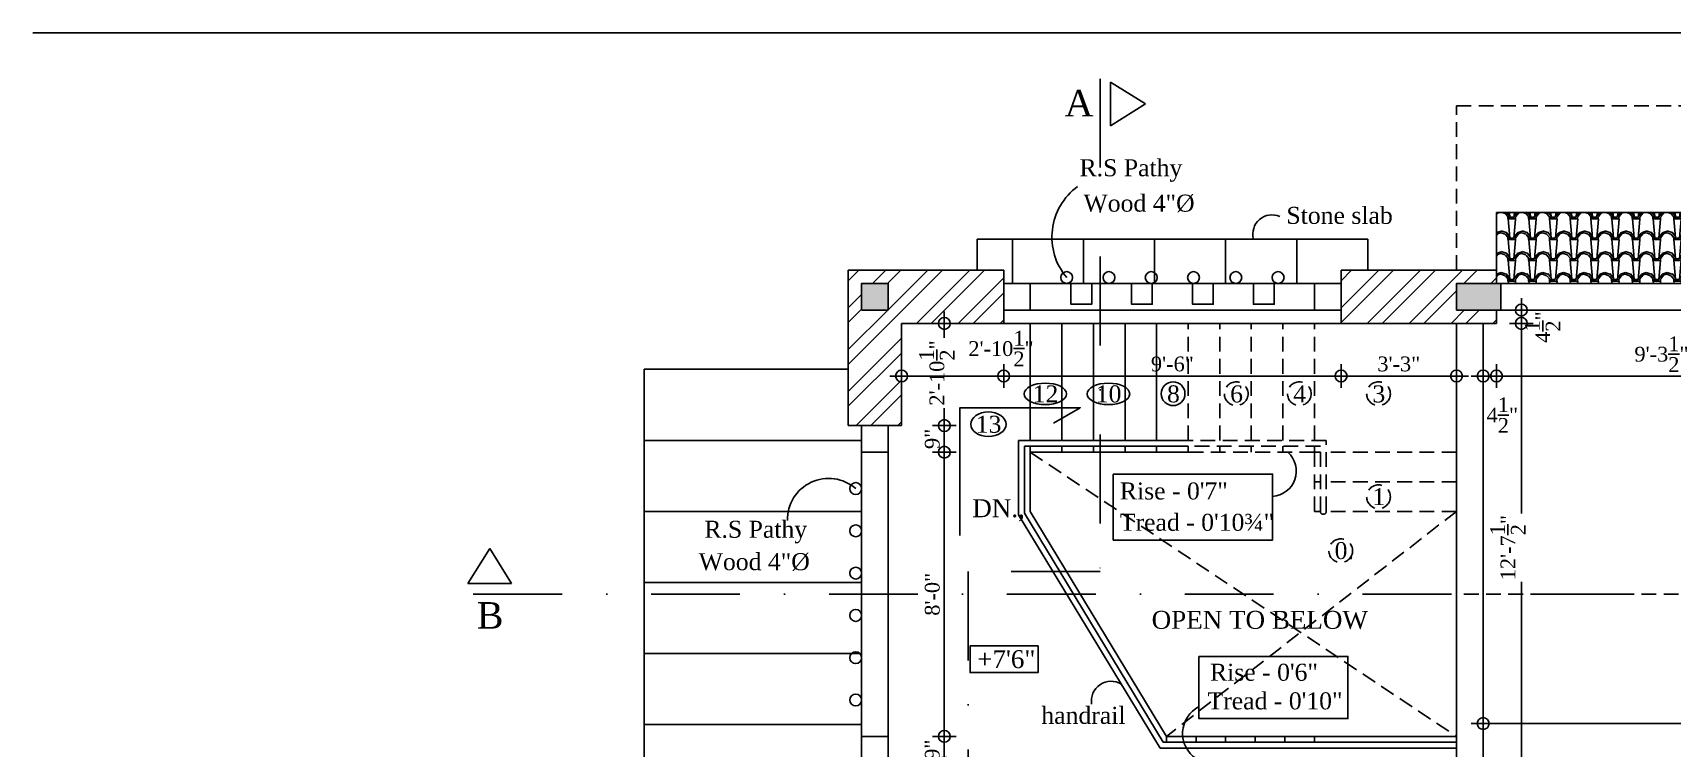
# Model space of a CAD drawing. Extents: x 7848 to 13228, y -2245 to 213.
# Drawn here: x 9982 to 10536, y -1325 to -1083 of the extents above; entities that cross this region are included whole.
import ezdxf
from ezdxf.enums import TextEntityAlignment as Align

# ---------------------------------------------------------------- set-up
doc = ezdxf.new("R2010")
doc.units = 0
doc.header["$LTSCALE"] = 20
doc.header["$MEASUREMENT"] = 0
doc.header["$PDMODE"] = 34
doc.header["$PDSIZE"] = 5
doc.linetypes.add('DASHDOT', pattern=[1, 0.5, -0.25, 0, -0.25])
doc.linetypes.add('HIDDEN', pattern=[0.375, 0.25, -0.125])
doc.layers.get('0').update_dxf_attribs({"linetype": 'CONTINUOUS'})
doc.layers.get('Defpoints').update_dxf_attribs({"linetype": 'CONTINUOUS'})
for name, color, linetype in [('border', 230, 'CONTINUOUS'), ('column', 31, 'CONTINUOUS'), ('DETTEXT', 7, 'CONTINUOUS'), ('DIMLINE', 254, 'CONTINUOUS'), ('handrail', 1, 'CONTINUOUS'), ('HATCH', 252, 'CONTINUOUS'), ('kalkaal', 7, 'CONTINUOUS'), ('Roof lilne', 31, 'CONTINUOUS'), ('Secline', 13, 'CONTINUOUS'), ('Stone', 8, 'CONTINUOUS'), ('text', 2, 'CONTINUOUS'), ('TILE', 22, 'CONTINUOUS'), ('wall', 13, 'CONTINUOUS'), ('WOOD', 7, 'CONTINUOUS')]:
    doc.layers.add(name, color=color, linetype=linetype)
doc.styles.add('style3', font='times_1.ttf')
doc.styles.add('style5', font='times_1.ttf')
doc.dimstyles.new('arch61', dxfattribs={"dimscale": 0, "dimtxt": 5, "dimasz": 2, "dimexe": 0.18, "dimexo": 0.0625, "dimgap": 1.5, "dimtad": 1, "dimzin": 3, "dimdsep": 46, "dimlunit": 4, "dimtxsty": 'style3', "dimblk": 'BLK', "dimcen": 0, "dimse1": 1, "dimse2": 1, "dimclrd": 256, "dimclrt": 3, "dimazin": 0, "dimtfac": 1, "dimtix": 1, "dimtmove": 2, "dimatfit": 3, "dimldrblk": 'NONE', "dimfxl": 0.18, "dimtolj": 1, "dimtzin": 0, "dimlwd": -1, "dimarcsym": 0})

# ---------------------------------------------------------------- blocks, each defined once
blk = doc.blocks.new('BLK')
for q in [(-2, 0), (0, 2), (0, -2), (2, 0)]:
    blk.add_line((0, 0), q)
blk.add_circle((0, 0), 1)
blk = doc.blocks.new('*D326')
at = {"layer": 'Defpoints', "color": 0}
for p in [(10271.05, -1321.09), (10271.05, -1330.09), (10289.99, -1330.09)]:
    blk.add_point(p, dxfattribs=at)
at = {"layer": 'DIMLINE'}
blk.add_line((10289.99, -1323.09), (10289.99, -1328.09), dxfattribs=at)
at = {"layer": 'DIMLINE', "xscale": 2, "yscale": 2, "zscale": 2}
for p, rotation in [((10289.99, -1321.09), 90), ((10289.99, -1330.09), 270)]:
    blk.add_blockref('BLK', p, dxfattribs=dict(at, rotation=rotation))
at = {"layer": 'DIMLINE', "color": 3, "insert": (10285.94, -1325.59), "char_height": 5, "attachment_point": 5, "rotation": 90, "style": 'style3'}
blk.add_mtext('\\A1;9"', dxfattribs=at)
blk = doc.blocks.new('_None')
blk = doc.blocks.new('*D327')
at = {"layer": 'Defpoints', "color": 0}
for p in [(10271.05, -1225.09), (10289.99, -1225.09), (10271.05, -1321.09)]:
    blk.add_point(p, dxfattribs=at)
at = {"layer": 'DIMLINE'}
blk.add_line((10289.99, -1319.09), (10289.99, -1227.09), dxfattribs=at)
at = {"layer": 'DIMLINE', "xscale": 2, "yscale": 2, "zscale": 2}
for p, rotation in [((10289.99, -1225.09), 90), ((10289.99, -1321.09), 270)]:
    blk.add_blockref('BLK', p, dxfattribs=dict(at, rotation=rotation))
at = {"layer": 'DIMLINE', "color": 3, "insert": (10285.95, -1273.09), "char_height": 5, "attachment_point": 5, "rotation": 90, "style": 'style3'}
blk.add_mtext('\\A1;8\'-0"', dxfattribs=at)
blk = doc.blocks.new('*D328')
at = {"layer": 'Defpoints', "color": 0}
for p in [(10275.55, -1181.59), (10289.99, -1181.59), (10275.55, -1216.09)]:
    blk.add_point(p, dxfattribs=at)
at = {"layer": 'DIMLINE'}
for p, q in [((10289.99, -1183.59), (10289.99, -1186.48)), ((10289.99, -1214.09), (10289.99, -1210.2))]:
    blk.add_line(p, q, dxfattribs=at)
at = {"layer": 'DIMLINE', "xscale": 2, "yscale": 2, "zscale": 2}
for p, rotation in [((10289.99, -1181.59), 90), ((10289.99, -1216.09), 270)]:
    blk.add_blockref('BLK', p, dxfattribs=dict(at, rotation=rotation))
at = {"layer": 'DIMLINE', "color": 3, "insert": (10287.48, -1198.34), "char_height": 5, "attachment_point": 5, "rotation": 90, "style": 'style3'}
blk.add_mtext('\\A1;2\'-10{\\H1.000000x;\\S1/2;}"', dxfattribs=at)
blk = doc.blocks.new('*D329')
at = {"layer": 'Defpoints', "color": 0}
for p in [(10271.05, -1216.09), (10289.99, -1216.09), (10271.05, -1225.09)]:
    blk.add_point(p, dxfattribs=at)
at = {"layer": 'DIMLINE'}
blk.add_line((10289.99, -1223.09), (10289.99, -1218.09), dxfattribs=at)
at = {"layer": 'DIMLINE', "xscale": 2, "yscale": 2, "zscale": 2}
for p, rotation in [((10289.99, -1216.09), 90), ((10289.99, -1225.09), 270)]:
    blk.add_blockref('BLK', p, dxfattribs=dict(at, rotation=rotation))
at = {"layer": 'DIMLINE', "color": 3, "insert": (10285.94, -1220.59), "char_height": 5, "attachment_point": 5, "rotation": 90, "style": 'style3'}
blk.add_mtext('\\A1;9"', dxfattribs=at)
blk = doc.blocks.new('*D330')
at = {"layer": 'Defpoints', "color": 0}
for p in [(10275.55, -1181.59), (10310.05, -1181.59), (10275.55, -1199.36)]:
    blk.add_point(p, dxfattribs=at)
at = {"layer": 'DIMLINE'}
blk.add_line((10308.05, -1199.36), (10277.55, -1199.36), dxfattribs=at)
at = {"layer": 'DIMLINE', "xscale": 2, "yscale": 2, "zscale": 2, "rotation": 180}
blk.add_blockref('BLK', (10275.55, -1199.36), dxfattribs=at)
at = {"layer": 'DIMLINE', "xscale": 2, "yscale": 2, "zscale": 2}
blk.add_blockref('BLK', (10310.05, -1199.36), dxfattribs=at)
at = {"layer": 'DIMLINE', "color": 3, "insert": (10309.14, -1190.09), "char_height": 5, "attachment_point": 5, "style": 'style3'}
blk.add_mtext('\\A1;2\'-10{\\H1.000000x;\\S1/2;}"', dxfattribs=at)
blk = doc.blocks.new('*D331')
at = {"layer": 'Defpoints', "color": 0}
for p in [(10310.05, -1181.59), (10424.05, -1181.59), (10424.05, -1199.36)]:
    blk.add_point(p, dxfattribs=at)
at = {"layer": 'DIMLINE'}
blk.add_line((10312.05, -1199.36), (10422.05, -1199.36), dxfattribs=at)
at = {"layer": 'DIMLINE', "xscale": 2, "yscale": 2, "zscale": 2, "rotation": 180}
blk.add_blockref('BLK', (10310.05, -1199.36), dxfattribs=at)
at = {"layer": 'DIMLINE', "xscale": 2, "yscale": 2, "zscale": 2}
blk.add_blockref('BLK', (10424.05, -1199.36), dxfattribs=at)
at = {"layer": 'DIMLINE', "color": 3, "insert": (10367.05, -1195.31), "char_height": 5, "attachment_point": 5, "style": 'style3'}
blk.add_mtext('\\A1;9\'-6"', dxfattribs=at)
blk = doc.blocks.new('*D332')
at = {"layer": 'Defpoints', "color": 0}
for p in [(10424.05, -1181.59), (10463.05, -1181.59), (10463.05, -1199.36)]:
    blk.add_point(p, dxfattribs=at)
at = {"layer": 'DIMLINE'}
blk.add_line((10426.05, -1199.36), (10461.05, -1199.36), dxfattribs=at)
at = {"layer": 'DIMLINE', "xscale": 2, "yscale": 2, "zscale": 2, "rotation": 180}
blk.add_blockref('BLK', (10424.05, -1199.36), dxfattribs=at)
at = {"layer": 'DIMLINE', "xscale": 2, "yscale": 2, "zscale": 2}
blk.add_blockref('BLK', (10463.05, -1199.36), dxfattribs=at)
at = {"layer": 'DIMLINE', "color": 3, "insert": (10443.55, -1195.31), "char_height": 5, "attachment_point": 5, "style": 'style3'}
blk.add_mtext('\\A1;3\'-3"', dxfattribs=at)
blk = doc.blocks.new('*D333')
at = {"layer": 'Defpoints', "color": 0}
for p in [(10476.55, -1177.09), (10588.05, -1177.09), (10588.05, -1199.36)]:
    blk.add_point(p, dxfattribs=at)
at = {"layer": 'DIMLINE'}
blk.add_line((10478.55, -1199.36), (10586.05, -1199.36), dxfattribs=at)
at = {"layer": 'DIMLINE', "xscale": 2, "yscale": 2, "zscale": 2, "rotation": 180}
blk.add_blockref('BLK', (10476.55, -1199.36), dxfattribs=at)
at = {"layer": 'DIMLINE', "xscale": 2, "yscale": 2, "zscale": 2}
blk.add_blockref('BLK', (10588.05, -1199.36), dxfattribs=at)
at = {"layer": 'DIMLINE', "color": 3, "insert": (10532.3, -1191.98), "char_height": 5, "attachment_point": 5, "style": 'style3'}
blk.add_mtext('\\A1;9\'-3{\\H1.000000x;\\S1/2;}"', dxfattribs=at)
blk = doc.blocks.new('*D334')
at = {"layer": 'Defpoints', "color": 0}
for p in [(10472.05, -1181.59), (10476.55, -1181.59), (10472.05, -1199.36)]:
    blk.add_point(p, dxfattribs=at)
at = {"layer": 'DIMLINE'}
for p, q in [((10470.05, -1199.36), (10468.05, -1199.36)), ((10476.55, -1199.36), (10472.05, -1199.36)), ((10478.55, -1199.36), (10480.55, -1199.36))]:
    blk.add_line(p, q, dxfattribs=at)
at = {"layer": 'DIMLINE', "xscale": 2, "yscale": 2, "zscale": 2}
blk.add_blockref('BLK', (10472.05, -1199.36), dxfattribs=at)
at = {"layer": 'DIMLINE', "xscale": 2, "yscale": 2, "zscale": 2, "rotation": 180}
blk.add_blockref('BLK', (10476.55, -1199.36), dxfattribs=at)
at = {"layer": 'DIMLINE', "color": 3, "insert": (10478.54, -1212.55), "char_height": 5, "attachment_point": 5, "style": 'style3'}
blk.add_mtext('\\A1;4{\\H1.000000x;\\S1/2;}"', dxfattribs=at)
blk = doc.blocks.new('*D352')
at = {"layer": 'Defpoints', "color": 0}
for p in [(10472.05, -1181.59), (10484.96, -1181.59), (10472.05, -1333.09)]:
    blk.add_point(p, dxfattribs=at)
at = {"layer": 'DIMLINE'}
for p, q in [((10484.96, -1183.59), (10484.96, -1245.83)), ((10484.96, -1331.09), (10484.96, -1268.84))]:
    blk.add_line(p, q, dxfattribs=at)
at = {"layer": 'DIMLINE', "xscale": 2, "yscale": 2, "zscale": 2}
for p, rotation in [((10484.96, -1181.59), 90), ((10484.96, -1333.09), 270)]:
    blk.add_blockref('BLK', p, dxfattribs=dict(at, rotation=rotation))
at = {"layer": 'DIMLINE', "color": 3, "insert": (10480.42, -1257.34), "char_height": 5, "attachment_point": 5, "rotation": 90, "style": 'style3'}
blk.add_mtext('\\A1;12\'-7{\\H1.000000x;\\S1/2;}"', dxfattribs=at)
blk = doc.blocks.new('*D353')
at = {"layer": 'Defpoints', "color": 0}
for p in [(10476.55, -1177.09), (10476.55, -1181.59), (10484.96, -1181.59)]:
    blk.add_point(p, dxfattribs=at)
at = {"layer": 'DIMLINE'}
for p, q in [((10484.96, -1175.09), (10484.96, -1173.09)), ((10484.96, -1177.09), (10484.96, -1181.59)), ((10484.96, -1183.59), (10484.96, -1185.59))]:
    blk.add_line(p, q, dxfattribs=at)
at = {"layer": 'DIMLINE', "xscale": 2, "yscale": 2, "zscale": 2}
for p, rotation in [((10484.96, -1177.09), 270), ((10484.96, -1181.59), 90)]:
    blk.add_blockref('BLK', p, dxfattribs=dict(at, rotation=rotation))
at = {"layer": 'DIMLINE', "color": 3, "insert": (10492.17, -1182.83), "char_height": 5, "attachment_point": 5, "rotation": 90, "style": 'style3'}
blk.add_mtext('\\A1;4{\\H1.000000x;\\S1/2;}"', dxfattribs=at)
blk = doc.blocks.new('*D392')
at = {"layer": 'Defpoints', "color": 0}
for p in [(10472.05, -1285.4), (10851.55, -1285.4), (10851.55, -1316.75)]:
    blk.add_point(p, dxfattribs=at)
at = {"layer": 'DIMLINE'}
blk.add_line((10474.05, -1316.75), (10849.55, -1316.75), dxfattribs=at)
at = {"layer": 'DIMLINE', "xscale": 2, "yscale": 2, "zscale": 2, "rotation": 180}
blk.add_blockref('BLK', (10472.05, -1316.75), dxfattribs=at)
at = {"layer": 'DIMLINE', "xscale": 2, "yscale": 2, "zscale": 2}
blk.add_blockref('BLK', (10851.55, -1316.75), dxfattribs=at)
at = {"layer": 'DIMLINE', "color": 3, "insert": (10661.8, -1309.38), "char_height": 5, "attachment_point": 5, "style": 'style3'}
blk.add_mtext('\\A1;31\'-7{\\H1.000000x;\\S1/2;}"', dxfattribs=at)

msp = doc.modelspace()

# ---------------------------------------------------------------- hatches: boundary and pattern name
at = {"layer": 'HATCH'}
for points in [[(10271.047, -1168.087), (10262.047, -1168.087), (10262.047, -1177.087), (10271.047, -1177.087)], [(10478.047, -1177.087), (10478.047, -1168.087), (10463.047, -1168.087), (10463.047, -1177.087)]]:
    msp.add_hatch(color=8, dxfattribs=at).paths.add_polyline_path(points)
at = {"layer": 'Stone', "ltscale": 5}
h = msp.add_hatch(dxfattribs=at)
h.set_pattern_fill('STEEL', color=256, scale=80, style=0)
h.set_pattern_definition([(45, (-4888.226, -1873.82), (-7.071068, 7.071068), []), (45, (-4888.226, -1868.82), (-7.071068, 7.071068), [])])
h.paths.add_polyline_path([(10310.047, -1163.587), (10257.547, -1163.587), (10257.547, -1216.087), (10275.547, -1216.087), (10275.547, -1181.587), (10310.047, -1181.587)])
h.paths.add_polyline_path([(10271.047, -1177.087), (10262.047, -1177.087), (10262.047, -1168.087), (10271.047, -1168.087)], flags=16)
h = msp.add_hatch(dxfattribs=at)
h.set_pattern_fill('STEEL', color=256, scale=80, style=0)
h.set_pattern_definition([(45, (-4924.852, -1921.377), (-7.071068, 7.071068), []), (45, (-4924.852, -1916.377), (-7.071068, 7.071068), [])])
h.paths.add_polyline_path([(10476.547, -1181.587), (10476.547, -1177.087), (10463.047, -1177.087), (10463.047, -1168.087), (10476.547, -1168.087), (10476.547, -1163.587), (10424.047, -1163.587), (10424.047, -1181.587)])
at = {"layer": 'TILE'}
h = msp.add_hatch(dxfattribs=at)
h.set_pattern_fill('SPANTILE', color=256, scale=7, style=0)
h.set_pattern_definition([(274.9697, (-4863.61338, -404.3361), (-6.999939149, 84.0000073606), [6.464304, -155.143247]), (180, (-4863.0534, -410.776), (-7, -7), [0.56, -6.44]), (0, (-4870.0534, -411.336), (7, 7), [1.96, -5.04]), (90, (-4868.0934, -411.336), (-7, 7), [0.7, -6.3]), (270, (-4863.6134, -410.636), (7, -7), [0.7, -6.3]), (0, (-4863.6134, -411.336), (7, 7), [0.56, -6.44]), (0, (-4870.0534, -410.776), (7, 7), [1.4, -5.6]), (85.0303, (-4868.65338, -410.7761), (6.999939149, 84.0000073606), [6.464304, -155.143247]), (52.6961, (-4868.65338, -410.4261), (-90.999901229, -119.000075192), [1.848056, -182.95725]), (18.4349, (-4867.5334, -408.956), (14.00000304, 6.99998882), [1.770874, -20.365065]), (341.5651, (-4865.8534, -408.396), (-14.00000304, 6.99998882), [1.770874, -20.365065]), (307.3039, (-4864.17338, -408.9561), (90.999901229, -119.000075192), [1.848056, -182.95725]), (20.2249, (-4867.18338, -409.4461), (-76.99998085, -28.000058349), [1.417395, -140.321804]), (339.7751, (-4865.85338, -408.9561), (76.99998085, -28.000058349), [1.417395, -140.321804]), (307.4054, (-4864.52338, -409.4461), (70.000069668, -90.999947255), [1.498063, -148.308475]), (52.5946, (-4868.09338, -410.6361), (-70.000069668, -90.999947255), [1.498063, -148.308475])])
h.paths.add_polyline_path([(10588.047, -1168.087), (10588.047, -1144.087), (10476.547, -1144.087), (10476.547, -1168.087)])

# ---------------------------------------------------------------- linework, layer by layer
for p, q in [((10301.047, -1153.087), (10433.047, -1153.087)), ((10301.047, -1163.587), (10301.047, -1153.087)), ((10313.047, -1168.087), (10313.047, -1153.087)), ((10337.047, -1168.087), (10337.047, -1153.087)), ((10361.047, -1168.087), (10361.047, -1153.087)), ((10385.047, -1168.087), (10385.047, -1153.087)), ((10409.047, -1168.087), (10409.047, -1153.087)), ((10433.047, -1163.587), (10433.047, -1153.087)), ((10415.047, -1168.087), (10319.047, -1168.087)), ((10588.047, -1168.087), (10476.547, -1168.087)), ((10415.047, -1177.087), (10319.047, -1177.087)), ((10588.047, -1177.087), (10476.547, -1177.087)), ((10310.047, -1181.587), (10424.047, -1181.587)), ((10319.047, -1221.087), (10319.047, -1181.587)), ((10329.714, -1221.087), (10329.714, -1181.587)), ((10340.38, -1221.087), (10340.38, -1181.587)), ((10351.047, -1221.087), (10351.047, -1181.587)), ((10361.714, -1221.087), (10361.714, -1181.587)), ((10257.547, -1197.087), (10188.547, -1197.087)), ((10188.547, -1197.087), (10188.547, -1369.087)), ((10262.047, -1221.087), (10188.547, -1221.087)), ((10319.047, -1225.087), (10319.047, -1223.087)), ((10329.714, -1225.087), (10329.714, -1223.087)), ((10340.38, -1225.087), (10340.38, -1223.087)), ((10351.047, -1225.087), (10351.047, -1223.087)), ((10361.714, -1225.087), (10361.714, -1223.087)), ((10383.047, -1225.087), (10383.047, -1223.087)), ((10393.714, -1225.087), (10393.714, -1223.087)), ((10404.38, -1225.087), (10404.38, -1223.087)), ((10415.047, -1225.087), (10415.047, -1223.087)), ((10262.047, -1225.087), (10262.047, -1321.087)), ((10271.047, -1225.087), (10271.047, -1321.087)), ((10372.38, -1225.087), (10319.047, -1225.087)), ((10319.047, -1225.087), (10319.047, -1245.087)), ((10417.047, -1225.087), (10415.047, -1225.087)), ((10262.047, -1245.087), (10188.547, -1245.087)), ((10319.047, -1245.087), (10365.047, -1321.087)), ((10262.047, -1269.087), (10188.547, -1269.087)), ((10262.047, -1293.087), (10188.547, -1293.087)), ((10262.047, -1317.087), (10188.547, -1317.087)), ((10365.047, -1321.087), (10365.047, -1323.087)), ((10365.047, -1321.087), (10463.047, -1321.087)), ((10375.047, -1321.087), (10375.047, -1323.087)), ((10385.047, -1321.087), (10385.047, -1323.087)), ((10395.047, -1321.087), (10395.047, -1323.087)), ((10405.047, -1321.087), (10405.047, -1323.087)), ((10415.047, -1321.087), (10415.047, -1323.087))]:
    msp.add_line(p, q)
at = {"linetype": 'HIDDEN'}
for p, q in [((10372.38, -1221.087), (10372.38, -1181.587)), ((10383.047, -1221.087), (10383.047, -1181.587)), ((10393.714, -1221.087), (10393.714, -1181.587)), ((10404.38, -1221.087), (10404.38, -1181.587)), ((10415.047, -1221.087), (10415.047, -1181.587)), ((10372.38, -1225.087), (10372.38, -1223.087)), ((10415.047, -1245.087), (10415.047, -1223.087)), ((10319.047, -1225.087), (10463.047, -1321.087)), ((10415.047, -1225.087), (10372.38, -1225.087)), ((10463.047, -1225.087), (10419.047, -1225.087)), ((10417.047, -1235.087), (10415.047, -1235.087)), ((10463.047, -1235.087), (10419.047, -1235.087)), ((10463.047, -1245.087), (10365.047, -1321.087)), ((10417.047, -1245.087), (10415.047, -1245.087)), ((10463.047, -1245.087), (10419.047, -1245.087))]:
    msp.add_line(p, q, dxfattribs=at)
at = {"layer": 'border'}
msp.add_line((10974.451, -1083.414), (9982.002, -1083.414), dxfattribs=at)
at = {"layer": 'column'}
for points in [[(10271.047, -1177.087), (10262.047, -1177.087), (10262.047, -1168.087), (10271.047, -1168.087)], [(10463.047, -1177.087), (10478.047, -1177.087), (10478.047, -1168.087), (10463.047, -1168.087)]]:
    msp.add_lwpolyline(points, close=True, dxfattribs=at)
at = {"layer": 'DETTEXT'}
for points in [[(10347.057, -1232.505), (10400.877, -1232.505), (10400.877, -1254.761), (10347.057, -1254.761)], [(10376.03, -1294.064), (10426.329, -1294.064), (10426.329, -1315.099), (10376.03, -1315.099)]]:
    msp.add_lwpolyline(points, close=True, dxfattribs=at)
msp.add_circle((10367.282, -1205.337), 4.009, dxfattribs=at)
at = {"layer": 'DETTEXT', "linetype": 'HIDDEN'}
for centre in [(10388.616, -1205.337), (10409.949, -1205.337), (10436.692, -1205.337), (10436.692, -1240.152), (10423.927, -1258.378)]:
    msp.add_circle(centre, 4.009, dxfattribs=at)
at = {"layer": 'DETTEXT'}
for centre, radius, start, end in [((10347.452, -1152.447), 21.116, 126.01619, 220.23742), ((10400.734, -1151.428), 6.511, 66.53979, 194.75733), ((10400.349, -1231.482), 8.556, 273.54399, 48.3732), ((10250.9, -1247.88), 13.931, 48.9626, 181.33485), ((10346.301, -1309.113), 6.626, 58.51274, 189.61595), ((10380.628, -1320.101), 10.152, 116.93468, 236.64518)]:
    msp.add_arc(centre, radius, start, end, dxfattribs=at)
at = {"layer": 'DETTEXT', "extrusion": (0, 0, -1)}
for centre, major_axis, ratio in [((10324.11, -1205.399), (7.185, 0), 0.505597), ((10345.443, -1205.399), (7.185, 0), 0.505597), ((10304.885, -1215.652), (5.96, 0), 0.6946121)]:
    msp.add_ellipse(centre, major_axis=major_axis, ratio=ratio, dxfattribs=at)
at = {"layer": 'handrail'}
for p, q in [((10372.38, -1221.087), (10315.047, -1221.087)), ((10315.047, -1221.087), (10315.047, -1246.285)), ((10372.38, -1223.087), (10317.047, -1223.087)), ((10317.047, -1223.087), (10317.047, -1245.686)), ((10315.047, -1246.285), (10362.89, -1325.087)), ((10317.047, -1245.686), (10363.969, -1323.087)), ((10363.969, -1323.087), (10463.047, -1323.087)), ((10362.89, -1325.087), (10463.047, -1325.087))]:
    msp.add_line(p, q, dxfattribs=at)
at = {"layer": 'handrail', "linetype": 'HIDDEN'}
for p, q in [((10419.047, -1221.087), (10372.38, -1221.087)), ((10417.047, -1223.087), (10372.38, -1223.087)), ((10417.047, -1245.087), (10417.047, -1223.087)), ((10419.047, -1245.087), (10419.047, -1221.087))]:
    msp.add_line(p, q, dxfattribs=at)
msp.add_arc((10418.047, -1245.087), 1, 180, 0, dxfattribs=at)
at = {"layer": 'kalkaal'}
for points in [[(10332.781, -1168.087), (10332.781, -1175.087), (10339.781, -1175.087), (10339.781, -1168.087)], [(10353.247, -1168.087), (10353.247, -1175.087), (10360.247, -1175.087), (10360.247, -1168.087)], [(10373.847, -1168.087), (10373.847, -1175.087), (10380.847, -1175.087), (10380.847, -1168.087)], [(10394.447, -1168.087), (10394.447, -1175.087), (10401.447, -1175.087), (10401.447, -1168.087)]]:
    msp.add_lwpolyline(points, dxfattribs=at)
at = {"layer": 'Roof lilne', "linetype": 'HIDDEN'}
for p, q in [((10463.047, -1108.087), (10860.547, -1108.087)), ((10463.047, -1163.587), (10463.047, -1108.087)), ((10860.547, -1273.087), (10463.047, -1273.087))]:
    msp.add_line(p, q, dxfattribs=at)
at = {"layer": 'Roof lilne'}
for p in [(10588.047, -1144.087), (10476.547, -1168.087)]:
    msp.add_line(p, (10476.547, -1144.087), dxfattribs=at)
at = {"layer": 'Secline', "linetype": 'DASHDOT', "ltscale": 3}
msp.add_line((10942.131, -1273.087), (10127.445, -1273.087), dxfattribs=at)
msp.add_lwpolyline([(10342.626, -1098.927), (10342.626, -1265.439), (10298.04, -1265.439), (10298.04, -2177.549)], dxfattribs=at)
at = {"layer": 'Secline', "linetype": 'DASHDOT', "ltscale": 5}
for points in [[(10358.012, -1107.427), (10346.087, -1100.043), (10346.087, -1114.811)], [(10136.414, -1257.57), (10129.03, -1269.494), (10143.798, -1269.494)]]:
    msp.add_lwpolyline(points, close=True, dxfattribs=at)
at = {"layer": 'text'}
msp.add_lwpolyline([(10295.244, -1253.182), (10295.244, -1210.066), (10335.899, -1210.066), (10326.852, -1215.233)], dxfattribs=at)
msp.add_lwpolyline([(10298.689, -1290.528), (10321.677, -1290.528), (10321.677, -1299.554), (10298.689, -1299.554)], close=True, dxfattribs=at)
at = {"layer": 'wall'}
for p, q in [((10257.547, -1163.587), (10310.047, -1163.587)), ((10257.547, -1163.587), (10257.547, -1216.087)), ((10310.047, -1163.587), (10310.047, -1181.587)), ((10310.047, -1168.087), (10319.047, -1168.087)), ((10319.047, -1177.087), (10319.047, -1168.087)), ((10415.047, -1177.087), (10415.047, -1168.087)), ((10415.047, -1168.087), (10424.047, -1168.087)), ((10476.547, -1163.587), (10424.047, -1163.587)), ((10424.047, -1163.587), (10424.047, -1181.587)), ((10476.547, -1168.087), (10476.547, -1163.587)), ((10319.047, -1177.087), (10310.047, -1177.087)), ((10424.047, -1177.087), (10415.047, -1177.087)), ((10476.547, -1181.587), (10476.547, -1177.087)), ((10310.047, -1181.587), (10275.547, -1181.587)), ((10275.547, -1216.087), (10275.547, -1181.587)), ((10476.547, -1181.587), (10424.047, -1181.587)), ((10463.047, -1333.087), (10463.047, -1181.587)), ((10472.047, -1333.087), (10472.047, -1181.587)), ((10275.547, -1216.087), (10257.547, -1216.087)), ((10262.047, -1225.087), (10262.047, -1216.087)), ((10271.047, -1225.087), (10271.047, -1216.087)), ((10262.047, -1225.087), (10271.047, -1225.087)), ((10262.047, -1330.087), (10262.047, -1321.087)), ((10262.047, -1321.087), (10271.047, -1321.087)), ((10271.047, -1330.087), (10271.047, -1321.087))]:
    msp.add_line(p, q, dxfattribs=at)
at = {"layer": 'WOOD', "color": 2}
for centre in [(10331.333, -1166.087), (10345.618, -1166.087), (10359.904, -1166.087), (10374.19, -1166.087), (10388.475, -1166.087), (10402.761, -1166.087), (10260.047, -1237.372), (10260.047, -1251.658), (10260.047, -1265.944), (10260.047, -1280.23), (10260.047, -1294.515), (10260.047, -1308.801)]:
    msp.add_circle(centre, 2, dxfattribs=at)

# ---------------------------------------------------------------- texts
at = {"layer": 'DETTEXT', "style": 'style5'}
for s, p in [('R.S Pathy ', (10354.13, -1131.879)), ('Wood 4"%%C', (10355.788, -1143.832)), (' R.S Pathy ', (10226.273, -1253.998)), ('Wood 4"%%C', (10225.767, -1264.952))]:
    msp.add_text(s, height=5.75, dxfattribs=at).set_placement(p, align=Align.CENTER)
for s, p in [('Stone slab ', (10405.568, -1147.972)), ('Rise - 0\'7"', (10349.297, -1241.062)), ('Tread - 0\'10¾"', (10349.297, -1251.656)), ('Rise - 0\'6"', (10379.76, -1302.308)), ('Tread - 0\'10"', (10378.909, -1311.973)), ('handrail', (10322.768, -1316.861))]:
    msp.add_text(s, height=5.75, dxfattribs=at).set_placement(p)
at = {"layer": 'DETTEXT', "color": 7, "style": 'style5'}
for s, height, p in [('12', 5.7389, (10319.835, -1208.265)), ('10', 5.7389, (10341.169, -1208.265)), ('8', 5.739, (10365.228, -1208.265)), ('6', 5.739, (10386.561, -1208.265)), ('4', 5.739, (10407.894, -1208.265)), ('3', 5.739, (10434.637, -1208.265)), ('13', 5.7389, (10300.611, -1218.518)), ('1', 5.739, (10434.637, -1242.975)), ('0.', 5.7389, (10421.872, -1261.201))]:
    msp.add_text(s, height=height, dxfattribs=at).set_placement(p)
at = {"layer": 'Secline', "linetype": 'DASHDOT', "ltscale": 5, "style": 'style5'}
for s, p in [('A', (10330.643, -1111.663)), ('B', (10132.032, -1284.677))]:
    msp.add_text(s, height=8.937, dxfattribs=at).set_placement(p)
at = {"layer": 'text', "style": 'style5'}
for s, height, p in [('DN.,', 6.0504, (10299.424, -1247.047)), ('OPEN TO BELOW', 6.05042, (10360.036, -1284.748)), ('+7\'6"', 6.0504, (10301.103, -1298.027))]:
    msp.add_text(s, height=height, dxfattribs=at).set_placement(p)

# ---------------------------------------------------------------- dimensions: what is measured, and where the dimension line sits
at = {"layer": 'DIMLINE'}
for base, p1, p2, picture, middle in [((10484.962, -1181.587), (10476.547, -1177.087), (10476.547, -1181.587), '*D353', (10492.175, -1182.825)), ((10289.99, -1181.587), (10275.547, -1216.087), (10275.547, -1181.587), '*D328', (10287.485, -1198.342)), ((10484.962, -1181.587), (10472.047, -1333.087), (10472.047, -1181.587), '*D352', (10480.422, -1257.337))]:
    dim = msp.add_linear_dim(base=base, p1=p1, p2=p2, angle=90, dimstyle='arch61', override={"dimscale": 1, "dimfxl": 0.25}, dxfattribs=at)
    dim.commit()
    dim.dimension.update_dxf_attribs({"geometry": picture, "text_midpoint": middle, "dimtype": 160})
for base, p1, p2, picture, middle in [((10588.047, -1199.357), (10476.547, -1177.087), (10588.047, -1177.087), '*D333', (10532.297, -1191.984)), ((10424.047, -1199.357), (10310.047, -1181.587), (10424.047, -1181.587), '*D331', (10367.047, -1195.306)), ((10463.047, -1199.357), (10424.047, -1181.587), (10463.047, -1181.587), '*D332', (10443.547, -1195.313)), ((10851.547, -1316.749), (10472.047, -1285.397), (10851.547, -1285.397), '*D392', (10661.797, -1309.376))]:
    dim = msp.add_linear_dim(base=base, p1=p1, p2=p2, dimstyle='arch61', override={"dimscale": 1, "dimfxl": 0.25}, dxfattribs=at)
    dim.commit()
    dim.dimension.update_dxf_attribs({"geometry": picture, "text_midpoint": middle})
for base, p1, p2, picture, middle in [((10275.547, -1199.357), (10310.047, -1181.587), (10275.547, -1181.587), '*D330', (10309.139, -1190.088)), ((10472.047, -1199.357), (10476.547, -1181.587), (10472.047, -1181.587), '*D334', (10478.539, -1212.553))]:
    dim = msp.add_linear_dim(base=base, p1=p1, p2=p2, dimstyle='arch61', override={"dimscale": 1, "dimfxl": 0.25}, dxfattribs=at)
    dim.commit()
    dim.dimension.update_dxf_attribs({"geometry": picture, "text_midpoint": middle, "dimtype": 160})
for base, p1, p2, picture, middle in [((10289.99, -1216.087), (10271.047, -1225.087), (10271.047, -1216.087), '*D329', (10285.939, -1220.587)), ((10289.99, -1225.087), (10271.047, -1321.087), (10271.047, -1225.087), '*D327', (10285.947, -1273.087)), ((10289.99, -1330.087), (10271.047, -1321.087), (10271.047, -1330.087), '*D326', (10285.939, -1325.587))]:
    dim = msp.add_linear_dim(base=base, p1=p1, p2=p2, angle=90, dimstyle='arch61', override={"dimscale": 1, "dimfxl": 0.25}, dxfattribs=at)
    dim.commit()
    dim.dimension.update_dxf_attribs({"geometry": picture, "text_midpoint": middle})

doc.saveas('drawing.dxf')
